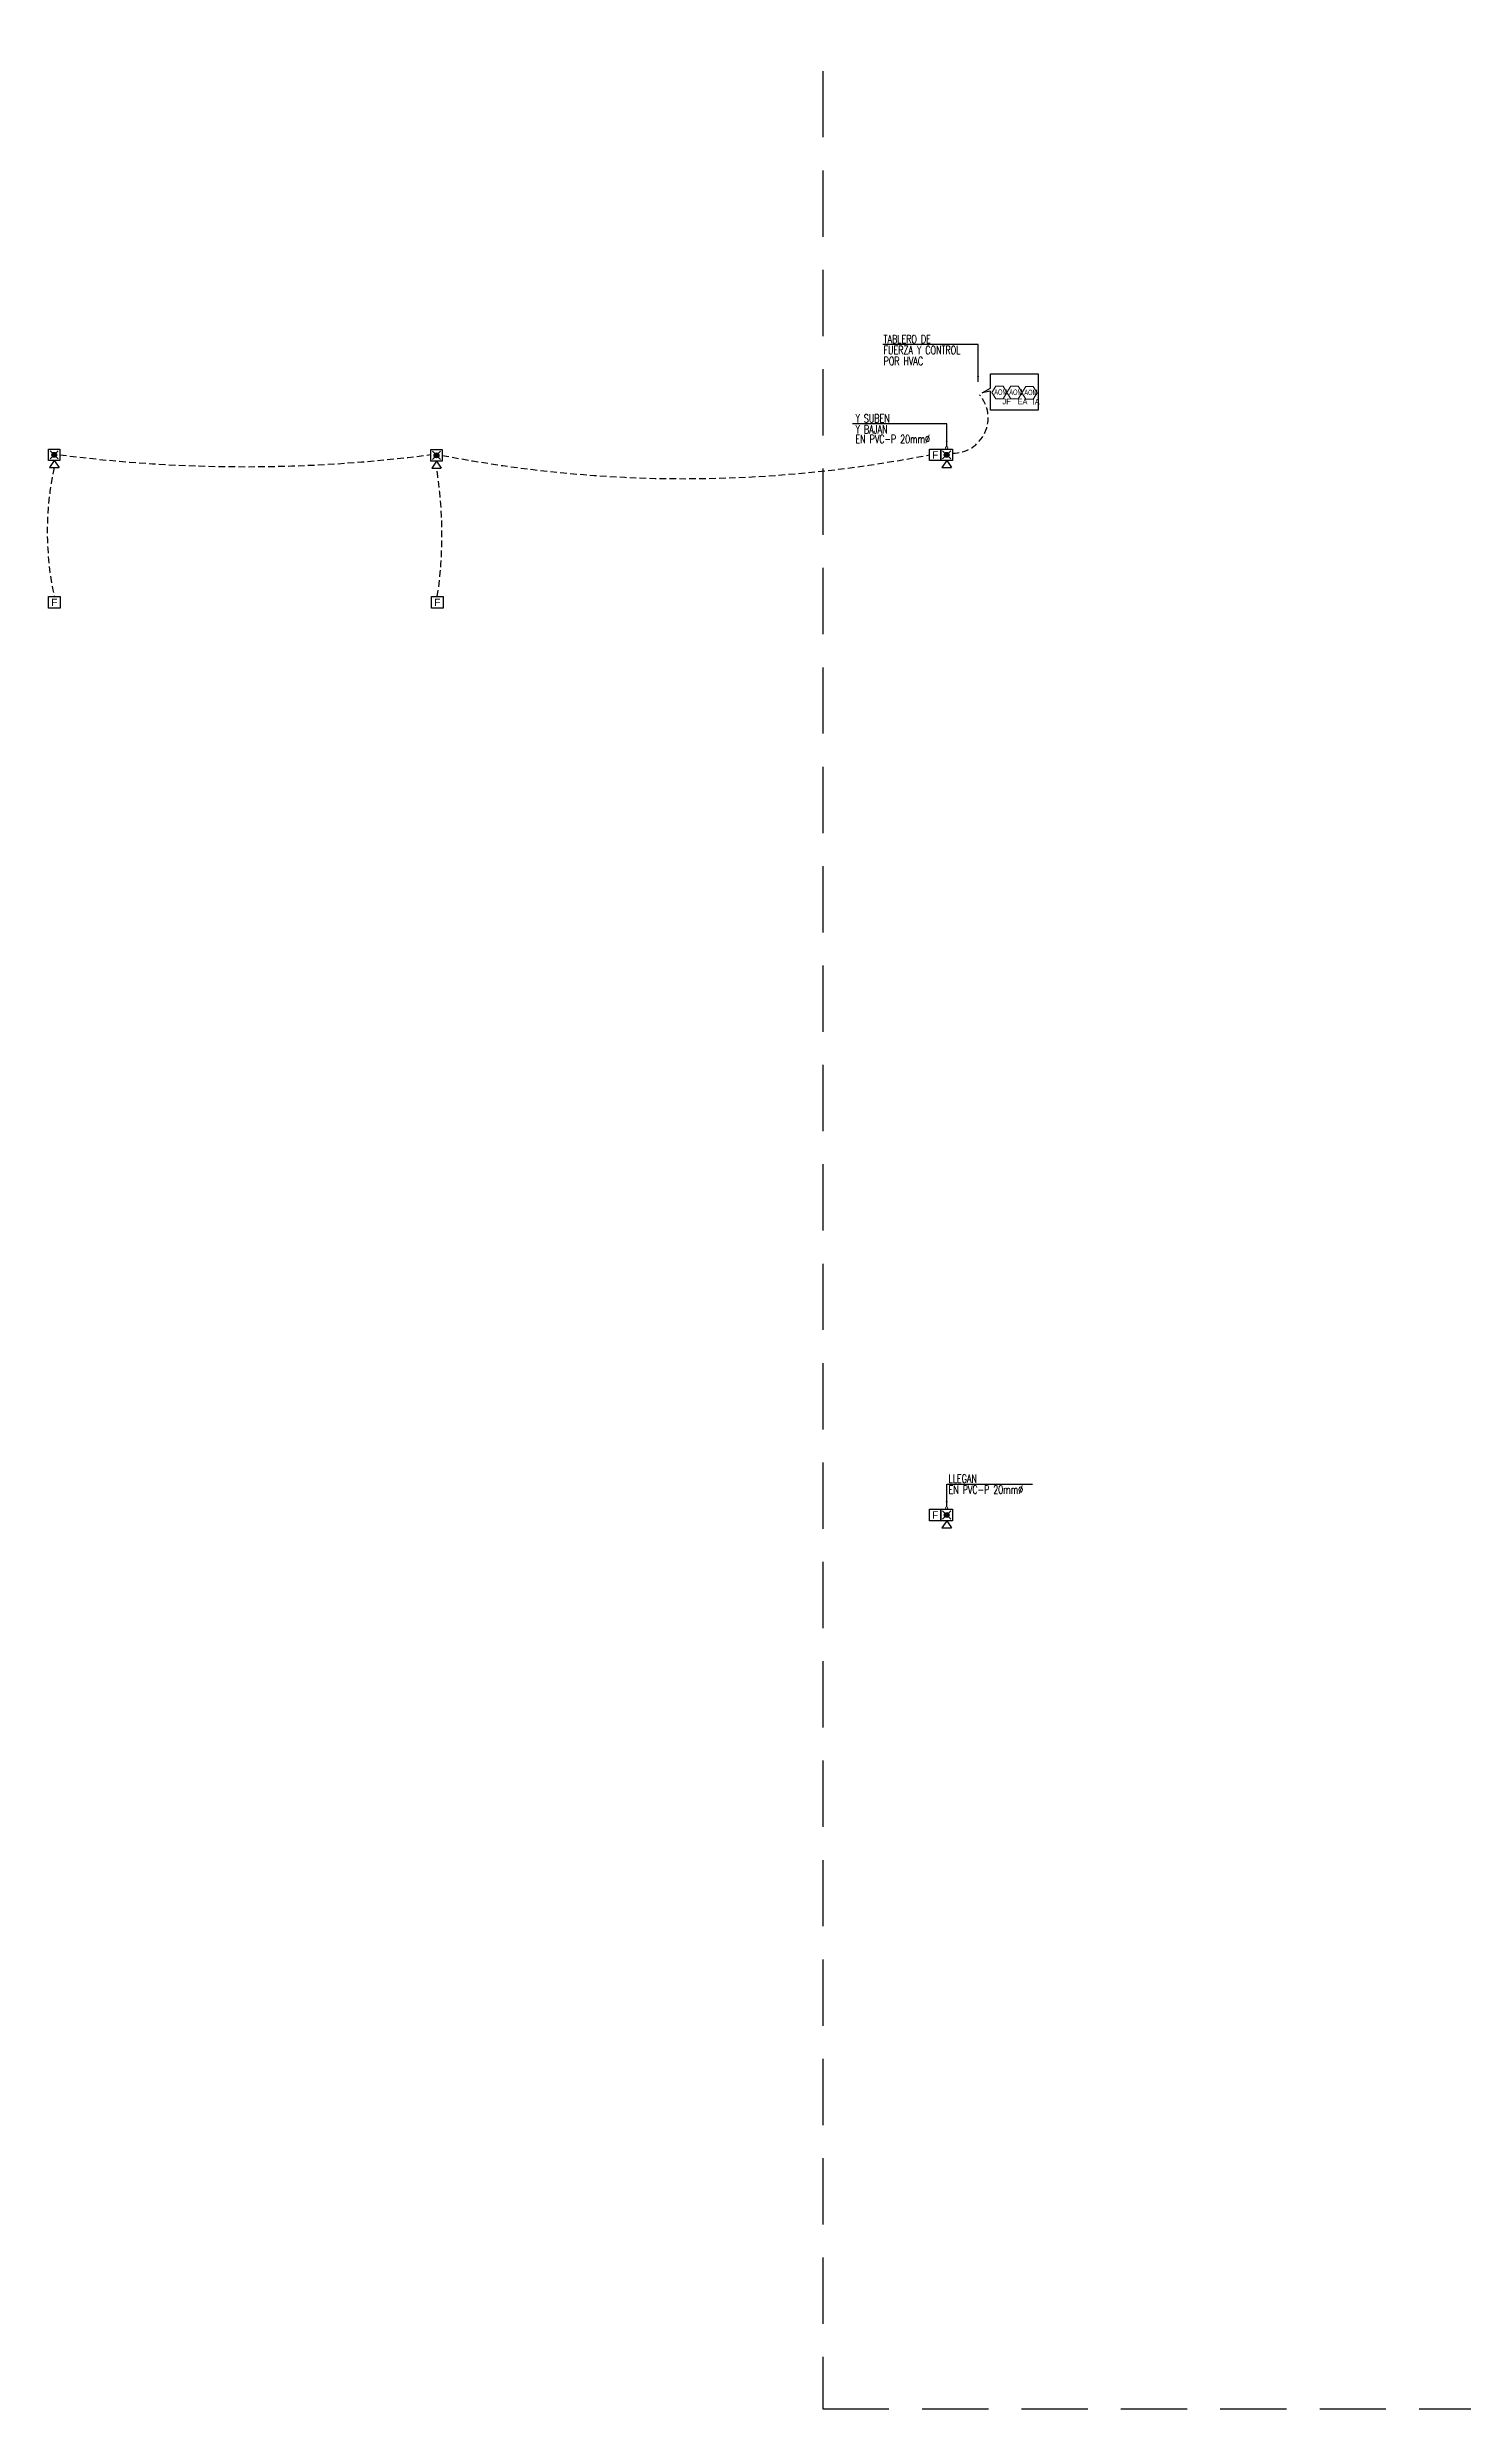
# Model space of a CAD drawing. Header units: millimetres. Extents: x 226245 to 226466, y 8188089 to 8188267.
# Drawn here: x 226359.2 to 226412.7, y 8188089 to 8188178.1 of the extents above; entities that cross this region are included whole.
import ezdxf
from ezdxf.enums import TextEntityAlignment as Align

# ---------------------------------------------------------------- set-up
doc = ezdxf.new("R2010")
doc.units = ezdxf.units.MM
doc.linetypes.add('DASHED', pattern=[0.75, 0.5, -0.25])
for name, color, linetype in [('00_GRUPO3S', 7, 'DASHED'), ('MQ.TUBERÍA PVC 20mmø', 140, 'Continuous'), ('TUBERIA PVC (CIRCUITO NAC)', 5, 'Continuous')]:
    doc.layers.add(name, color=color, linetype=linetype)
for name, color, linetype, lineweight in [('A-ANNO-NOTE', 7, 'Continuous', 9), ('G-ANNO-TEXT', 7, 'Continuous', 9), ('IE_ TUBERÍA POR TECHO', 3, 'Continuous', 25), ('MQ.DETECTOR HUMO', 150, 'Continuous', 30), ('MQ.FLECHAS', 135, 'Continuous', 15), ('MQ.TEXTO GENERAL', 255, 'Continuous', 40), ('MQ.TEXTOS GENERALES', 7, 'Continuous', 30)]:
    doc.layers.add(name, color=color, linetype=linetype, lineweight=lineweight)
doc.layers.add('Anotaciones genéricas', color=7, linetype='Continuous', lineweight=9, true_color=0xf26722)
doc.styles.add('Arial Narrow_2', font='ARIALN.TTF', dxfattribs={"height": 2})
doc.styles.add('Arial_13', font='arial.ttf', dxfattribs={"width": 0.75, "height": 2.38125})
doc.styles.add('MQTEXTO', font='romans.shx')
doc.styles.get("Standard").update_dxf_attribs({"font": 'arial.ttf'})
doc.dimstyles.new('ISO-25', dxfattribs={"dimtxt": 2.5, "dimasz": 2.5, "dimexe": 1.25, "dimexo": 0.625, "dimtad": 1, "dimtxsty": 'Standard', "dimcen": 2.5, "dimadec": 0, "dimazin": 0, "dimtfac": 1, "dimtmove": 0, "dimatfit": 3, "dimfxl": 1, "dimarcsym": 0})

# ---------------------------------------------------------------- blocks, each defined once
blk = doc.blocks.new('AVISADOR SONORO 1 EN 125')
at = {"layer": 'MQ.DETECTOR HUMO'}
h = blk.add_hatch(color=256, dxfattribs=at)
h.paths.add_polyline_path([(-0.216, 0), (-0.281, 0.064, 0.198912), (-0.307, 0, 0.198912), (-0.281, -0.064)])
h.paths.add_polyline_path([(-0.281, -0.064, 0.414214), (-0.152, -0.064), (-0.216, 0)])
h.paths.add_polyline_path([(-0.152, -0.064, 0.198912), (-0.126, 0, 0.198912), (-0.152, 0.064), (-0.216, 0)])
h.paths.add_polyline_path([(-0.216, 0), (-0.152, 0.064, 0.414214), (-0.281, 0.064)])
for p, q in [((-0.697, 0.18), (-0.697, -0.18)), ((-0.37, -0.153), (-0.063, 0.153)), ((-0.37, 0.153), (-0.063, -0.153))]:
    blk.add_line(p, q, dxfattribs=at)
for points in [[(-0.433, 0), (-0.697, 0.18)], [(-0.433, 0), (-0.697, -0.18)]]:
    blk.add_lwpolyline(points, dxfattribs=at)
blk.add_lwpolyline([(-0.433, 0.216), (0, 0.216), (0, -0.216), (-0.433, -0.216)], close=True, dxfattribs=at)
blk.add_circle((-0.216, 0), 0.0909, dxfattribs=at)
blk = doc.blocks.new('ESTACION MANUAL 1 EN 125')
at = {"layer": 'MQ.DETECTOR HUMO'}
blk.add_lwpolyline([(-0.433, 0.2165), (0, 0.2165), (0, -0.2165), (-0.433, -0.2165)], close=True, dxfattribs=at)
at = {"layer": 'MQ.TEXTOS GENERALES'}
blk.add_text('F', height=0.275, dxfattribs=at).set_placement((-0.2165, 0), align=Align.MIDDLE_CENTER)
blk = doc.blocks.new('MODULO DE CONTROL')
at = {"layer": 'Anotaciones genéricas', "color": 30, "lineweight": 9}
for p, q in [((-0.247, 0), (-0.12, 0.209)), ((-0.12, 0.209), (-0.247, 0)), ((-0.12, -0.209), (-0.247, 0)), ((-0.247, 0), (-0.12, -0.209)), ((-0.12, 0.209), (0.12, 0.209)), ((0.12, 0.209), (-0.12, 0.209)), ((0.247, 0), (0.12, 0.209)), ((0.247, 0), (0.12, 0.209)), ((0.12, -0.209), (0.247, 0)), ((0.12, -0.209), (0.247, 0)), ((-0.12, -0.209), (0.12, -0.209)), ((-0.12, -0.209), (0.12, -0.209))]:
    blk.add_line(p, q, dxfattribs=at)
at = {"layer": 'A-ANNO-NOTE', "color": 30, "style": 'Arial_13', "width": 0.6}
blk.add_text('AOM', height=0.1786, dxfattribs=at).set_placement((-0.169, -0.077))

msp = doc.modelspace()

# ---------------------------------------------------------------- linework, layer by layer
at = {"layer": '00_GRUPO3S', "color": 2, "ltscale": 5}
msp.add_lwpolyline([(226415.272, 8188267.174), (226388.492, 8188267.174), (226388.492, 8188088.97), (226415.272, 8188088.97)], close=True, dxfattribs=at)
at = {"layer": 'MQ.FLECHAS'}
for centre in [(226393.169, 8188162.957), (226393.169, 8188122.957)]:
    msp.add_circle(centre, 0.0478, dxfattribs=at)
at = {"layer": 'MQ.TUBERÍA PVC 20mmø', "linetype": 'DASHED', "ltscale": 0.5}
for centre, radius, start, end in [((226393.404, 8188164.086), 1.329, 269.18297, 41.10838), ((226366.688, 8188216.692), 54.447, 262.64398, 277.40591), ((226383.277, 8188209.721), 47.928, 259.00862, 281.11842), ((226370.525, 8188159.782), 11.29, 167.56997, 192.47919), ((226358.54, 8188159.672), 15.587, 351.40663, 9.30257)]:
    msp.add_arc(centre, radius, start, end, dxfattribs=at)
at = {"layer": 'TUBERIA PVC (CIRCUITO NAC)', "color": 4, "linetype": 'Continuous', "lineweight": -2}
msp.add_lwpolyline([(226394.502, 8188165.035), (226394.826, 8188165.208), (226394.826, 8188165.747), (226396.623, 8188165.747), (226396.623, 8188164.376), (226394.826, 8188164.376), (226394.826, 8188165.096), (226394.502, 8188165.035)], dxfattribs=at)

# ---------------------------------------------------------------- block references
at = {"layer": 'IE_ TUBERÍA POR TECHO', "xscale": 1.154254370348381, "yscale": 1.154254370348381, "zscale": 1.154254370348381}
for p in [(226395.157, 8188165.046), (226395.725, 8188165.041), (226396.293, 8188165.035)]:
    msp.add_blockref('MODULO DE CONTROL', p, dxfattribs=at)
at = {"layer": 'MQ.DETECTOR HUMO', "rotation": 90}
for p in [(226359.5, 8188162.91), (226373.922, 8188162.888), (226393.169, 8188162.909), (226393.169, 8188122.909)]:
    msp.add_blockref('AVISADOR SONORO 1 EN 125', p, dxfattribs=at)
at = {"layer": 'MQ.DETECTOR HUMO'}
for p in [(226392.952, 8188162.692), (226359.719, 8188157.126), (226374.169, 8188157.126), (226392.952, 8188122.692)]:
    msp.add_blockref('ESTACION MANUAL 1 EN 125', p, dxfattribs=at)

# ---------------------------------------------------------------- texts
at = {"layer": 'G-ANNO-TEXT', "char_height": 0.2129, "width": 0.20482, "attachment_point": 1, "style": 'Arial Narrow_2'}
for s, insert in [('JF', (226395.275, 8188164.814)), ('EA', (226395.844, 8188164.809)), ('IA', (226396.412, 8188164.803))]:
    msp.add_mtext(s, dxfattribs=dict(at, insert=insert))
at = {"layer": 'MQ.TEXTO GENERAL', "color": 7, "style": 'MQTEXTO', "width": 0.7}
for s, p in [('TABLERO DE', (226390.788, 8188167.057, 0)), ('Y SUBEN', (226389.726, 8188164.065)), ('LLEGAN', (226393.239, 8188124.065))]:
    msp.add_text(s, height=0.3125, rotation=360, dxfattribs=at).set_placement(p, align=Align.MIDDLE_LEFT)
for s, p in [('FUERZA Y CONTROL', (226390.788, 8188166.644, 0)), ('POR HVAC', (226390.788, 8188166.231, 0)), ('Y BAJAN', (226389.726, 8188163.652)), ('EN PVC-P 20mm%%C', (226389.726, 8188163.289)), ('EN PVC-P 20mm%%C', (226393.239, 8188123.652))]:
    msp.add_text(s, height=0.3125, dxfattribs=at).set_placement(p, align=Align.MIDDLE_LEFT)

# ---------------------------------------------------------------- leaders
at = {"layer": 'MQ.FLECHAS'}
for points in [[(226394.351, 8188165.451, 0), (226394.351, 8188166.85, 0), (226390.757, 8188166.85, 0)], [(226393.169, 8188162.988), (226393.169, 8188163.858), (226389.616, 8188163.858)], [(226393.169, 8188122.988), (226393.169, 8188123.858), (226396.404, 8188123.858)]]:
    msp.add_leader(points, dimstyle='ISO-25', override={"dimasz": 0.22, "dimfxl": 0.15, "dimfxlon": 1, "dimtzin": 0}, dxfattribs=at)

doc.saveas('drawing.dxf')
